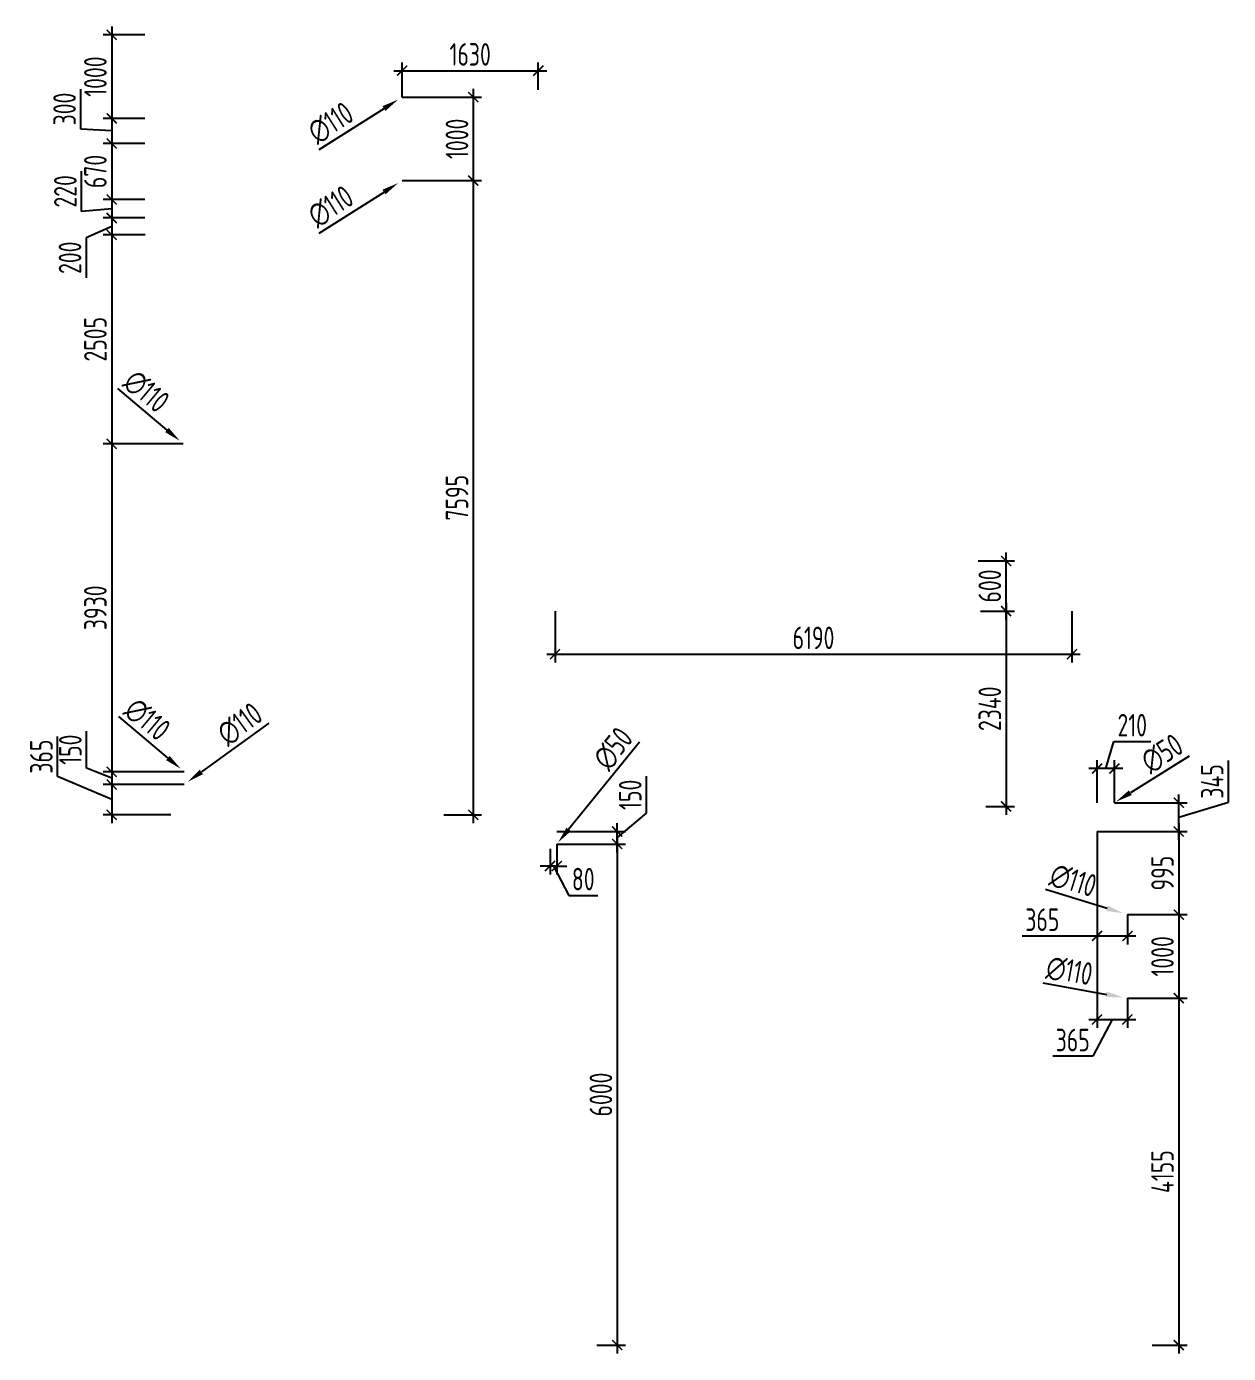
# Model space of a CAD drawing. Header units: millimetres. Extents: x -346952 to 536090, y 55086 to 131231.
# Drawn here: x 378902 to 393294, y 55206 to 71096 of the extents above; entities that cross this region are included whole.
import ezdxf

# ---------------------------------------------------------------- set-up
doc = ezdxf.new("R2010")
doc.units = ezdxf.units.MM
doc.layers.add('РАЗМЕРЫ КРОВЛИ ОВ', color=204, linetype='Continuous')
doc.layers.get('0').off()
doc.styles.add('ISOCPEUR', font='isocpeur.ttf', dxfattribs={"width": 0.7})
doc.dimstyles.new('R_100', dxfattribs={"dimtxt": 270, "dimasz": 120, "dimexe": 100, "dimexo": 0, "dimgap": 60, "dimtad": 1, "dimdec": 0, "dimrnd": 5, "dimzin": 0, "dimdsep": 46, "dimtxsty": 'ISOCPEUR', "dimblk": 'ARCHTICK', "dimcen": 0, "dimdle": 100, "dimclrd": 256, "dimclre": 256, "dimclrt": 256, "dimadec": 0, "dimazin": 0, "dimtfac": 2, "dimtdec": 0, "dimtofl": 0, "dimtmove": 1, "dimatfit": 3, "dimfxl": 1, "dimtvp": 3, "dimtolj": 1, "dimtzin": 0, "dimarcsym": 0})

# ---------------------------------------------------------------- blocks, each defined once
blk = doc.blocks.new('_ArchTick')
at = {"color": 0, "linetype": 'ByBlock', "const_width": 0.15}
blk.add_lwpolyline([(-0.5, -0.5), (0.5, 0.5)], dxfattribs=at)
blk = doc.blocks.new('*D2694')
at = {"layer": 'РАЗМЕРЫ КРОВЛИ ОВ', "lineweight": -2, "transparency": 16777216}
for p, q in [((379921, 71096), (379921, 69896)), ((380319, 70996), (379821, 70996)), ((380319, 69996), (379821, 69996))]:
    blk.add_line(p, q, dxfattribs=at)
at = {"layer": 'РАЗМЕРЫ КРОВЛИ ОВ', "lineweight": -2, "transparency": 16777216, "xscale": 120, "yscale": 120, "zscale": 120}
for p, rotation in [((379921, 70996), 90), ((379921, 69996), 270)]:
    blk.add_blockref('_ArchTick', p, dxfattribs=dict(at, rotation=rotation))
at = {"layer": 'РАЗМЕРЫ КРОВЛИ ОВ', "transparency": 16777216, "insert": (379726, 70496), "char_height": 270, "attachment_point": 5, "rotation": 90, "style": 'ISOCPEUR'}
blk.add_mtext('\\A1;1000', dxfattribs=at)
blk = doc.blocks.new('*D2695')
at = {"layer": 'РАЗМЕРЫ КРОВЛИ ОВ', "lineweight": -2, "transparency": 16777216}
for p, q in [((379552, 69868), (379552, 70347)), ((379921, 70096), (379921, 69596)), ((380319, 69996), (379821, 69996)), ((379921, 69846), (379552, 69868)), ((380319, 69696), (379821, 69696))]:
    blk.add_line(p, q, dxfattribs=at)
at = {"layer": 'РАЗМЕРЫ КРОВЛИ ОВ', "lineweight": -2, "transparency": 16777216, "xscale": 120, "yscale": 120, "zscale": 120}
for p, rotation in [((379921, 69996), 90), ((379921, 69696), 270)]:
    blk.add_blockref('_ArchTick', p, dxfattribs=dict(at, rotation=rotation))
at = {"layer": 'РАЗМЕРЫ КРОВЛИ ОВ', "transparency": 16777216, "insert": (379357, 70108), "char_height": 270, "attachment_point": 5, "rotation": 90, "style": 'ISOCPEUR'}
blk.add_mtext('\\A1;300', dxfattribs=at)
blk = doc.blocks.new('*D2696')
at = {"layer": 'РАЗМЕРЫ КРОВЛИ ОВ', "lineweight": -2, "transparency": 16777216}
for p, q in [((379921, 69796), (379921, 68924)), ((380319, 69696), (379821, 69696)), ((380319, 69024), (379821, 69024))]:
    blk.add_line(p, q, dxfattribs=at)
at = {"layer": 'РАЗМЕРЫ КРОВЛИ ОВ', "lineweight": -2, "transparency": 16777216, "xscale": 120, "yscale": 120, "zscale": 120}
for p, rotation in [((379921, 69696), 90), ((379921, 69024), 270)]:
    blk.add_blockref('_ArchTick', p, dxfattribs=dict(at, rotation=rotation))
at = {"layer": 'РАЗМЕРЫ КРОВЛИ ОВ', "transparency": 16777216, "insert": (379726, 69360), "char_height": 270, "attachment_point": 5, "rotation": 90, "style": 'ISOCPEUR'}
blk.add_mtext('\\A1;670', dxfattribs=at)
blk = doc.blocks.new('*D2697')
at = {"layer": 'РАЗМЕРЫ КРОВЛИ ОВ', "lineweight": -2, "transparency": 16777216}
for p, q in [((379561, 68882), (379561, 69362)), ((379921, 69124), (379921, 68703)), ((380319, 69024), (379821, 69024)), ((379921, 68914), (379561, 68882)), ((380319, 68803), (379821, 68803))]:
    blk.add_line(p, q, dxfattribs=at)
at = {"layer": 'РАЗМЕРЫ КРОВЛИ ОВ', "lineweight": -2, "transparency": 16777216, "xscale": 120, "yscale": 120, "zscale": 120}
for p, rotation in [((379921, 69024), 90), ((379921, 68803), 270)]:
    blk.add_blockref('_ArchTick', p, dxfattribs=dict(at, rotation=rotation))
at = {"layer": 'РАЗМЕРЫ КРОВЛИ ОВ', "transparency": 16777216, "insert": (379366, 69122), "char_height": 270, "attachment_point": 5, "rotation": 90, "style": 'ISOCPEUR'}
blk.add_mtext('\\A1;220', dxfattribs=at)
blk = doc.blocks.new('*D2698')
at = {"layer": 'РАЗМЕРЫ КРОВЛИ ОВ', "lineweight": -2, "transparency": 16777216}
for p, q in [((379921, 68903), (379921, 68502)), ((379921, 68703), (379617, 68567)), ((380319, 68803), (379821, 68803)), ((379617, 68567), (379617, 68087)), ((380321, 68602), (379821, 68602))]:
    blk.add_line(p, q, dxfattribs=at)
at = {"layer": 'РАЗМЕРЫ КРОВЛИ ОВ', "lineweight": -2, "transparency": 16777216, "xscale": 120, "yscale": 120, "zscale": 120}
for p, rotation in [((379921, 68803), 90), ((379921, 68602), 270)]:
    blk.add_blockref('_ArchTick', p, dxfattribs=dict(at, rotation=rotation))
at = {"layer": 'РАЗМЕРЫ КРОВЛИ ОВ', "transparency": 16777216, "insert": (379422, 68327), "char_height": 270, "attachment_point": 5, "rotation": 90, "style": 'ISOCPEUR'}
blk.add_mtext('\\A1;200', dxfattribs=at)
blk = doc.blocks.new('*D2699')
at = {"layer": 'РАЗМЕРЫ КРОВЛИ ОВ', "lineweight": -2, "transparency": 16777216}
for p, q in [((379921, 68702), (379921, 65999)), ((380321, 68602), (379821, 68602)), ((380779, 66099), (379821, 66099))]:
    blk.add_line(p, q, dxfattribs=at)
at = {"layer": 'РАЗМЕРЫ КРОВЛИ ОВ', "lineweight": -2, "transparency": 16777216, "xscale": 120, "yscale": 120, "zscale": 120}
for p, rotation in [((379921, 68602), 90), ((379921, 66099), 270)]:
    blk.add_blockref('_ArchTick', p, dxfattribs=dict(at, rotation=rotation))
at = {"layer": 'РАЗМЕРЫ КРОВЛИ ОВ', "transparency": 16777216, "insert": (379726, 67351), "char_height": 270, "attachment_point": 5, "rotation": 90, "style": 'ISOCPEUR'}
blk.add_mtext('\\A1;2505', dxfattribs=at)
blk = doc.blocks.new('*D2700')
at = {"layer": 'РАЗМЕРЫ КРОВЛИ ОВ', "lineweight": -2, "transparency": 16777216}
for p, q in [((379921, 66199), (379921, 62071)), ((380779, 66099), (379821, 66099)), ((380790, 62171), (379821, 62171))]:
    blk.add_line(p, q, dxfattribs=at)
at = {"layer": 'РАЗМЕРЫ КРОВЛИ ОВ', "lineweight": -2, "transparency": 16777216, "xscale": 120, "yscale": 120, "zscale": 120}
for p, rotation in [((379921, 66099), 90), ((379921, 62171), 270)]:
    blk.add_blockref('_ArchTick', p, dxfattribs=dict(at, rotation=rotation))
at = {"layer": 'РАЗМЕРЫ КРОВЛИ ОВ', "transparency": 16777216, "insert": (379726, 64135), "char_height": 270, "attachment_point": 5, "rotation": 90, "style": 'ISOCPEUR'}
blk.add_mtext('\\A1;3930', dxfattribs=at)
blk = doc.blocks.new('*D2701')
at = {"layer": 'РАЗМЕРЫ КРОВЛИ ОВ', "lineweight": -2, "transparency": 16777216}
for p, q in [((379621, 62216), (379621, 62657)), ((379921, 62096), (379621, 62216)), ((380790, 62171), (379821, 62171)), ((379921, 62271), (379921, 61920)), ((380789, 62020), (379821, 62020))]:
    blk.add_line(p, q, dxfattribs=at)
at = {"layer": 'РАЗМЕРЫ КРОВЛИ ОВ', "lineweight": -2, "transparency": 16777216, "xscale": 120, "yscale": 120, "zscale": 120}
for p, rotation in [((379921, 62171), 90), ((379921, 62020), 270)]:
    blk.add_blockref('_ArchTick', p, dxfattribs=dict(at, rotation=rotation))
at = {"layer": 'РАЗМЕРЫ КРОВЛИ ОВ', "transparency": 16777216, "insert": (379426, 62436), "char_height": 270, "attachment_point": 5, "rotation": 90, "style": 'ISOCPEUR'}
blk.add_mtext('\\A1;150', dxfattribs=at)
blk = doc.blocks.new('*D2702')
at = {"layer": 'РАЗМЕРЫ КРОВЛИ ОВ', "lineweight": -2, "transparency": 16777216}
for p, q in [((379274, 62113), (379274, 62592)), ((379921, 61838), (379274, 62113)), ((380789, 62020), (379821, 62020)), ((379921, 62120), (379921, 61556)), ((380629, 61656), (379821, 61656))]:
    blk.add_line(p, q, dxfattribs=at)
at = {"layer": 'РАЗМЕРЫ КРОВЛИ ОВ', "lineweight": -2, "transparency": 16777216, "xscale": 120, "yscale": 120, "zscale": 120}
for p, rotation in [((379921, 62020), 90), ((379921, 61656), 270)]:
    blk.add_blockref('_ArchTick', p, dxfattribs=dict(at, rotation=rotation))
at = {"layer": 'РАЗМЕРЫ КРОВЛИ ОВ', "transparency": 16777216, "insert": (379079, 62353), "char_height": 270, "attachment_point": 5, "rotation": 90, "style": 'ISOCPEUR'}
blk.add_mtext('\\A1;365', dxfattribs=at)
blk = doc.blocks.new('*D2703')
at = {"layer": 'РАЗМЕРЫ КРОВЛИ ОВ', "lineweight": -2, "transparency": 16777216}
for p, q in [((383398, 70251), (384351, 70251)), ((384251, 70351), (384251, 69151)), ((383398, 69251), (384351, 69251))]:
    blk.add_line(p, q, dxfattribs=at)
at = {"layer": 'РАЗМЕРЫ КРОВЛИ ОВ', "lineweight": -2, "transparency": 16777216, "xscale": 120, "yscale": 120, "zscale": 120}
for p, rotation in [((384251, 70251), 90), ((384251, 69251), 270)]:
    blk.add_blockref('_ArchTick', p, dxfattribs=dict(at, rotation=rotation))
at = {"layer": 'РАЗМЕРЫ КРОВЛИ ОВ', "transparency": 16777216, "insert": (384056, 69751), "char_height": 270, "attachment_point": 5, "rotation": 90, "style": 'ISOCPEUR'}
blk.add_mtext('\\A1;1000', dxfattribs=at)
blk = doc.blocks.new('*D2704')
at = {"layer": 'РАЗМЕРЫ КРОВЛИ ОВ', "lineweight": -2, "transparency": 16777216}
for p, q in [((384251, 69351), (384251, 61556)), ((383398, 69251), (384351, 69251)), ((383899, 61656), (384351, 61656))]:
    blk.add_line(p, q, dxfattribs=at)
at = {"layer": 'РАЗМЕРЫ КРОВЛИ ОВ', "lineweight": -2, "transparency": 16777216, "xscale": 120, "yscale": 120, "zscale": 120}
for p, rotation in [((384251, 69251), 90), ((384251, 61656), 270)]:
    blk.add_blockref('_ArchTick', p, dxfattribs=dict(at, rotation=rotation))
at = {"layer": 'РАЗМЕРЫ КРОВЛИ ОВ', "transparency": 16777216, "insert": (384056, 65453), "char_height": 270, "attachment_point": 5, "rotation": 90, "style": 'ISOCPEUR'}
blk.add_mtext('\\A1;7595', dxfattribs=at)
blk = doc.blocks.new('*D2705')
at = {"layer": 'РАЗМЕРЫ КРОВЛИ ОВ', "lineweight": -2, "transparency": 16777216}
for p, q in [((383298, 70567), (385130, 70567)), ((383398, 70251), (383398, 70667)), ((385030, 70338), (385030, 70667))]:
    blk.add_line(p, q, dxfattribs=at)
at = {"layer": 'РАЗМЕРЫ КРОВЛИ ОВ', "lineweight": -2, "transparency": 16777216, "xscale": 120, "yscale": 120, "zscale": 120, "rotation": 180}
blk.add_blockref('_ArchTick', (383398, 70567), dxfattribs=at)
at = {"layer": 'РАЗМЕРЫ КРОВЛИ ОВ', "lineweight": -2, "transparency": 16777216, "xscale": 120, "yscale": 120, "zscale": 120}
blk.add_blockref('_ArchTick', (385030, 70567), dxfattribs=at)
at = {"layer": 'РАЗМЕРЫ КРОВЛИ ОВ', "transparency": 16777216, "insert": (384214, 70762), "char_height": 270, "attachment_point": 5, "style": 'ISOCPEUR'}
blk.add_mtext('\\A1;1630', dxfattribs=at)
blk = doc.blocks.new('*D2706')
at = {"layer": 'РАЗМЕРЫ КРОВЛИ ОВ', "lineweight": -2, "transparency": 16777216}
blk.add_line((382406, 69623), (383182, 70114), dxfattribs=at)
at = {"layer": 'РАЗМЕРЫ КРОВЛИ ОВ', "transparency": 16777216}
blk.add_solid([(383164, 70142), (383200, 70086), (383351, 70221)], dxfattribs=at)
at = {"layer": 'РАЗМЕРЫ КРОВЛИ ОВ', "transparency": 16777216, "insert": (382544, 69941), "char_height": 270, "attachment_point": 5, "rotation": 32.3654, "style": 'ISOCPEUR'}
blk.add_mtext('\\A1;∅110', dxfattribs=at)
blk = doc.blocks.new('*D2707')
at = {"layer": 'РАЗМЕРЫ КРОВЛИ ОВ', "lineweight": -2, "transparency": 16777216}
blk.add_line((382406, 68623), (383182, 69114), dxfattribs=at)
at = {"layer": 'РАЗМЕРЫ КРОВЛИ ОВ', "transparency": 16777216}
blk.add_solid([(383164, 69142), (383200, 69086), (383351, 69221)], dxfattribs=at)
at = {"layer": 'РАЗМЕРЫ КРОВЛИ ОВ', "transparency": 16777216, "insert": (382544, 68941), "char_height": 270, "attachment_point": 5, "rotation": 32.3654, "style": 'ISOCPEUR'}
blk.add_mtext('\\A1;∅110', dxfattribs=at)
blk = doc.blocks.new('*D2708')
at = {"layer": 'РАЗМЕРЫ КРОВЛИ ОВ', "lineweight": -2, "transparency": 16777216}
blk.add_line((379991, 66760), (380583, 66263), dxfattribs=at)
at = {"layer": 'РАЗМЕРЫ КРОВЛИ ОВ', "transparency": 16777216}
blk.add_solid([(380605, 66289), (380562, 66238), (380736, 66135)], dxfattribs=at)
at = {"layer": 'РАЗМЕРЫ КРОВЛИ ОВ', "transparency": 16777216, "insert": (380336, 66726), "char_height": 270, "attachment_point": 5, "rotation": 320.0091, "style": 'ISOCPEUR'}
blk.add_mtext('\\A1;∅110', dxfattribs=at)
blk = doc.blocks.new('*D2709')
at = {"layer": 'РАЗМЕРЫ КРОВЛИ ОВ', "lineweight": -2, "transparency": 16777216}
blk.add_line((381802, 62752), (380996, 62169), dxfattribs=at)
at = {"layer": 'РАЗМЕРЫ КРОВЛИ ОВ', "transparency": 16777216}
blk.add_solid([(380976, 62196), (381015, 62142), (380834, 62052)], dxfattribs=at)
at = {"layer": 'РАЗМЕРЫ КРОВЛИ ОВ', "transparency": 16777216, "insert": (381456, 62742), "char_height": 270, "attachment_point": 5, "rotation": 35.8706, "style": 'ISOCPEUR'}
blk.add_mtext('\\A1;∅110', dxfattribs=at)
blk = doc.blocks.new('*D2710')
at = {"layer": 'РАЗМЕРЫ КРОВЛИ ОВ', "lineweight": -2, "transparency": 16777216}
blk.add_line((380002, 62833), (380595, 62335), dxfattribs=at)
at = {"layer": 'РАЗМЕРЫ КРОВЛИ ОВ', "transparency": 16777216}
blk.add_solid([(380616, 62361), (380573, 62310), (380748, 62207)], dxfattribs=at)
at = {"layer": 'РАЗМЕРЫ КРОВЛИ ОВ', "transparency": 16777216, "insert": (380347, 62798), "char_height": 270, "attachment_point": 5, "rotation": 320.0091, "style": 'ISOCPEUR'}
blk.add_mtext('\\A1;∅110', dxfattribs=at)
blk = doc.blocks.new('*D2711')
at = {"layer": 'РАЗМЕРЫ КРОВЛИ ОВ', "lineweight": -2, "transparency": 16777216}
for p, q in [((386326, 61676), (386326, 62117)), ((385974, 61381), (386326, 61676)), ((385974, 61206), (385974, 61556)), ((385251, 61456), (386074, 61456)), ((385251, 61306), (386074, 61306))]:
    blk.add_line(p, q, dxfattribs=at)
at = {"layer": 'РАЗМЕРЫ КРОВЛИ ОВ', "lineweight": -2, "transparency": 16777216, "xscale": 120, "yscale": 120, "zscale": 120}
for p, rotation in [((385974, 61456), 90), ((385974, 61306), 270)]:
    blk.add_blockref('_ArchTick', p, dxfattribs=dict(at, rotation=rotation))
at = {"layer": 'РАЗМЕРЫ КРОВЛИ ОВ', "transparency": 16777216, "insert": (386131, 61896), "char_height": 270, "attachment_point": 5, "rotation": 90, "style": 'ISOCPEUR'}
blk.add_mtext('\\A1;150', dxfattribs=at)
blk = doc.blocks.new('*D2712')
at = {"layer": 'РАЗМЕРЫ КРОВЛИ ОВ', "lineweight": -2, "transparency": 16777216}
for p, q in [((385974, 61406), (385974, 55206)), ((385251, 61306), (386074, 61306)), ((385729, 55306), (386074, 55306))]:
    blk.add_line(p, q, dxfattribs=at)
at = {"layer": 'РАЗМЕРЫ КРОВЛИ ОВ', "lineweight": -2, "transparency": 16777216, "xscale": 120, "yscale": 120, "zscale": 120}
for p, rotation in [((385974, 61306), 90), ((385974, 55306), 270)]:
    blk.add_blockref('_ArchTick', p, dxfattribs=dict(at, rotation=rotation))
at = {"layer": 'РАЗМЕРЫ КРОВЛИ ОВ', "transparency": 16777216, "insert": (385779, 58306), "char_height": 270, "attachment_point": 5, "rotation": 90, "style": 'ISOCPEUR'}
blk.add_mtext('\\A1;6000', dxfattribs=at)
blk = doc.blocks.new('*D2713')
at = {"layer": 'РАЗМЕРЫ КРОВЛИ ОВ', "lineweight": -2, "transparency": 16777216}
for p, q in [((385170, 61249), (385170, 60943)), ((385251, 61306), (385251, 60943)), ((385170, 61043), (385050, 61043)), ((385251, 61043), (385170, 61043)), ((385210, 61043), (385394, 60691)), ((385251, 61043), (385371, 61043)), ((385394, 60691), (385741, 60691))]:
    blk.add_line(p, q, dxfattribs=at)
at = {"layer": 'РАЗМЕРЫ КРОВЛИ ОВ', "lineweight": -2, "transparency": 16777216, "xscale": 120, "yscale": 120, "zscale": 120}
blk.add_blockref('_ArchTick', (385170, 61043), dxfattribs=at)
at = {"layer": 'РАЗМЕРЫ КРОВЛИ ОВ', "lineweight": -2, "transparency": 16777216, "xscale": 120, "yscale": 120, "zscale": 120, "rotation": 180}
blk.add_blockref('_ArchTick', (385251, 61043), dxfattribs=at)
at = {"layer": 'РАЗМЕРЫ КРОВЛИ ОВ', "transparency": 16777216, "insert": (385568, 60886), "char_height": 270, "attachment_point": 5, "style": 'ISOCPEUR'}
blk.add_mtext('\\A1;80', dxfattribs=at)
blk = doc.blocks.new('*D2714')
at = {"layer": 'РАЗМЕРЫ КРОВЛИ ОВ', "lineweight": -2, "transparency": 16777216}
blk.add_line((386240, 62526), (385393, 61481), dxfattribs=at)
at = {"layer": 'РАЗМЕРЫ КРОВЛИ ОВ', "transparency": 16777216}
blk.add_solid([(385367, 61502), (385419, 61460), (385267, 61326)], dxfattribs=at)
at = {"layer": 'РАЗМЕРЫ КРОВЛИ ОВ', "transparency": 16777216, "insert": (385926, 62448), "char_height": 270, "attachment_point": 5, "rotation": 50.9667, "style": 'ISOCPEUR'}
blk.add_mtext('\\A1;∅50', dxfattribs=at)
blk = doc.blocks.new('*D2715')
at = {"layer": 'РАЗМЕРЫ КРОВЛИ ОВ', "lineweight": -2, "transparency": 16777216}
for p, q in [((385230, 64096), (385230, 63480)), ((391420, 64096), (391420, 63480)), ((385130, 63580), (391520, 63580))]:
    blk.add_line(p, q, dxfattribs=at)
at = {"layer": 'РАЗМЕРЫ КРОВЛИ ОВ', "lineweight": -2, "transparency": 16777216, "xscale": 120, "yscale": 120, "zscale": 120, "rotation": 180}
blk.add_blockref('_ArchTick', (385230, 63580), dxfattribs=at)
at = {"layer": 'РАЗМЕРЫ КРОВЛИ ОВ', "lineweight": -2, "transparency": 16777216, "xscale": 120, "yscale": 120, "zscale": 120}
blk.add_blockref('_ArchTick', (391420, 63580), dxfattribs=at)
at = {"layer": 'РАЗМЕРЫ КРОВЛИ ОВ', "transparency": 16777216, "insert": (388325, 63775), "char_height": 270, "attachment_point": 5, "style": 'ISOCPEUR'}
blk.add_mtext('\\A1;6190', dxfattribs=at)
blk = doc.blocks.new('*D2716')
at = {"layer": 'РАЗМЕРЫ КРОВЛИ ОВ', "lineweight": -2, "transparency": 16777216}
for p, q in [((390295, 64696), (390731, 64696)), ((390631, 63996), (390631, 64796)), ((390325, 64096), (390731, 64096))]:
    blk.add_line(p, q, dxfattribs=at)
at = {"layer": 'РАЗМЕРЫ КРОВЛИ ОВ', "lineweight": -2, "transparency": 16777216, "xscale": 120, "yscale": 120, "zscale": 120}
for p, rotation in [((390631, 64696), 90), ((390631, 64096), 270)]:
    blk.add_blockref('_ArchTick', p, dxfattribs=dict(at, rotation=rotation))
at = {"layer": 'РАЗМЕРЫ КРОВЛИ ОВ', "transparency": 16777216, "insert": (390436, 64396), "char_height": 270, "attachment_point": 5, "rotation": 90, "style": 'ISOCPEUR'}
blk.add_mtext('\\A1;600', dxfattribs=at)
blk = doc.blocks.new('*D2717')
at = {"layer": 'РАЗМЕРЫ КРОВЛИ ОВ', "lineweight": -2, "transparency": 16777216}
for p, q in [((390631, 64196), (390631, 61656)), ((390325, 64096), (390731, 64096)), ((390389, 61756), (390731, 61756))]:
    blk.add_line(p, q, dxfattribs=at)
at = {"layer": 'РАЗМЕРЫ КРОВЛИ ОВ', "lineweight": -2, "transparency": 16777216, "xscale": 120, "yscale": 120, "zscale": 120}
for p, rotation in [((390631, 64096), 90), ((390631, 61756), 270)]:
    blk.add_blockref('_ArchTick', p, dxfattribs=dict(at, rotation=rotation))
at = {"layer": 'РАЗМЕРЫ КРОВЛИ ОВ', "transparency": 16777216, "insert": (390436, 62926), "char_height": 270, "attachment_point": 5, "rotation": 90, "style": 'ISOCPEUR'}
blk.add_mtext('\\A1;2340', dxfattribs=at)
blk = doc.blocks.new('*D2718')
at = {"layer": 'РАЗМЕРЫ КРОВЛИ ОВ', "lineweight": -2, "transparency": 16777216}
for p, q in [((391824, 62209), (391921, 62534)), ((391921, 62534), (392363, 62534)), ((391720, 61801), (391720, 62309)), ((391928, 61801), (391928, 62309)), ((392028, 62209), (391620, 62209))]:
    blk.add_line(p, q, dxfattribs=at)
at = {"layer": 'РАЗМЕРЫ КРОВЛИ ОВ', "lineweight": -2, "transparency": 16777216, "xscale": 120, "yscale": 120, "zscale": 120, "rotation": 180}
blk.add_blockref('_ArchTick', (391720, 62209), dxfattribs=at)
at = {"layer": 'РАЗМЕРЫ КРОВЛИ ОВ', "lineweight": -2, "transparency": 16777216, "xscale": 120, "yscale": 120, "zscale": 120}
blk.add_blockref('_ArchTick', (391928, 62209), dxfattribs=at)
at = {"layer": 'РАЗМЕРЫ КРОВЛИ ОВ', "transparency": 16777216, "insert": (392142, 62729), "char_height": 270, "attachment_point": 5, "style": 'ISOCPEUR'}
blk.add_mtext('\\A1;210', dxfattribs=at)
blk = doc.blocks.new('*D2719')
at = {"layer": 'РАЗМЕРЫ КРОВЛИ ОВ', "lineweight": -2, "transparency": 16777216}
for p, q in [((393294, 61807), (393294, 62305)), ((392699, 61356), (392699, 61901)), ((391928, 61801), (392799, 61801)), ((392699, 61628), (393294, 61807)), ((391720, 61456), (392799, 61456))]:
    blk.add_line(p, q, dxfattribs=at)
at = {"layer": 'РАЗМЕРЫ КРОВЛИ ОВ', "lineweight": -2, "transparency": 16777216, "xscale": 120, "yscale": 120, "zscale": 120}
for p, rotation in [((392699, 61801), 90), ((392699, 61456), 270)]:
    blk.add_blockref('_ArchTick', p, dxfattribs=dict(at, rotation=rotation))
at = {"layer": 'РАЗМЕРЫ КРОВЛИ ОВ', "transparency": 16777216, "insert": (393099, 62056), "char_height": 270, "attachment_point": 5, "rotation": 90, "style": 'ISOCPEUR'}
blk.add_mtext('\\A1;345', dxfattribs=at)
blk = doc.blocks.new('*D2720')
at = {"layer": 'РАЗМЕРЫ КРОВЛИ ОВ', "lineweight": -2, "transparency": 16777216}
for p, q in [((392699, 61556), (392699, 60361)), ((391720, 61456), (392799, 61456)), ((392084, 60461), (392799, 60461))]:
    blk.add_line(p, q, dxfattribs=at)
at = {"layer": 'РАЗМЕРЫ КРОВЛИ ОВ', "lineweight": -2, "transparency": 16777216, "xscale": 120, "yscale": 120, "zscale": 120}
for p, rotation in [((392699, 61456), 90), ((392699, 60461), 270)]:
    blk.add_blockref('_ArchTick', p, dxfattribs=dict(at, rotation=rotation))
at = {"layer": 'РАЗМЕРЫ КРОВЛИ ОВ', "transparency": 16777216, "insert": (392504, 60958), "char_height": 270, "attachment_point": 5, "rotation": 90, "style": 'ISOCPEUR'}
blk.add_mtext('\\A1;995', dxfattribs=at)
blk = doc.blocks.new('*D2721')
at = {"layer": 'РАЗМЕРЫ КРОВЛИ ОВ', "lineweight": -2, "transparency": 16777216}
for p, q in [((392699, 60561), (392699, 59361)), ((392084, 60461), (392799, 60461)), ((392084, 59461), (392799, 59461))]:
    blk.add_line(p, q, dxfattribs=at)
at = {"layer": 'РАЗМЕРЫ КРОВЛИ ОВ', "lineweight": -2, "transparency": 16777216, "xscale": 120, "yscale": 120, "zscale": 120}
for p, rotation in [((392699, 60461), 90), ((392699, 59461), 270)]:
    blk.add_blockref('_ArchTick', p, dxfattribs=dict(at, rotation=rotation))
at = {"layer": 'РАЗМЕРЫ КРОВЛИ ОВ', "transparency": 16777216, "insert": (392504, 59961), "char_height": 270, "attachment_point": 5, "rotation": 90, "style": 'ISOCPEUR'}
blk.add_mtext('\\A1;1000', dxfattribs=at)
blk = doc.blocks.new('*D2722')
at = {"layer": 'РАЗМЕРЫ КРОВЛИ ОВ', "lineweight": -2, "transparency": 16777216}
for p, q in [((392084, 59461), (392799, 59461)), ((392699, 59561), (392699, 55206)), ((392380, 55306), (392799, 55306))]:
    blk.add_line(p, q, dxfattribs=at)
at = {"layer": 'РАЗМЕРЫ КРОВЛИ ОВ', "lineweight": -2, "transparency": 16777216, "xscale": 120, "yscale": 120, "zscale": 120}
for p, rotation in [((392699, 59461), 90), ((392699, 55306), 270)]:
    blk.add_blockref('_ArchTick', p, dxfattribs=dict(at, rotation=rotation))
at = {"layer": 'РАЗМЕРЫ КРОВЛИ ОВ', "transparency": 16777216, "insert": (392504, 57383), "char_height": 270, "attachment_point": 5, "rotation": 90, "style": 'ISOCPEUR'}
blk.add_mtext('\\A1;4155', dxfattribs=at)
blk = doc.blocks.new('*D2723')
at = {"layer": 'РАЗМЕРЫ КРОВЛИ ОВ', "lineweight": -2, "transparency": 16777216}
for p, q in [((391720, 61456), (391720, 60105)), ((392084, 60461), (392084, 60105)), ((390825, 60205), (391720, 60205)), ((391620, 60205), (392184, 60205))]:
    blk.add_line(p, q, dxfattribs=at)
at = {"layer": 'РАЗМЕРЫ КРОВЛИ ОВ', "lineweight": -2, "transparency": 16777216, "xscale": 120, "yscale": 120, "zscale": 120, "rotation": 180}
blk.add_blockref('_ArchTick', (391720, 60205), dxfattribs=at)
at = {"layer": 'РАЗМЕРЫ КРОВЛИ ОВ', "lineweight": -2, "transparency": 16777216, "xscale": 120, "yscale": 120, "zscale": 120}
blk.add_blockref('_ArchTick', (392084, 60205), dxfattribs=at)
at = {"layer": 'РАЗМЕРЫ КРОВЛИ ОВ', "transparency": 16777216, "insert": (391065, 60400), "char_height": 270, "attachment_point": 5, "style": 'ISOCPEUR'}
blk.add_mtext('\\A1;365', dxfattribs=at)
blk = doc.blocks.new('*D2724')
at = {"layer": 'РАЗМЕРЫ КРОВЛИ ОВ', "lineweight": -2, "transparency": 16777216}
for p, q in [((391720, 60456), (391720, 59105)), ((392084, 59461), (392084, 59105)), ((391620, 59205), (392184, 59205)), ((391902, 59205), (391668, 58764)), ((391668, 58764), (391189, 58764))]:
    blk.add_line(p, q, dxfattribs=at)
at = {"layer": 'РАЗМЕРЫ КРОВЛИ ОВ', "lineweight": -2, "transparency": 16777216, "xscale": 120, "yscale": 120, "zscale": 120, "rotation": 180}
blk.add_blockref('_ArchTick', (391720, 59205), dxfattribs=at)
at = {"layer": 'РАЗМЕРЫ КРОВЛИ ОВ', "lineweight": -2, "transparency": 16777216, "xscale": 120, "yscale": 120, "zscale": 120}
blk.add_blockref('_ArchTick', (392084, 59205), dxfattribs=at)
at = {"layer": 'РАЗМЕРЫ КРОВЛИ ОВ', "transparency": 16777216, "insert": (391429, 58959), "char_height": 270, "attachment_point": 5, "style": 'ISOCPEUR'}
blk.add_mtext('\\A1;365', dxfattribs=at)
blk = doc.blocks.new('*D2725')
at = {"layer": 'РАЗМЕРЫ КРОВЛИ ОВ', "lineweight": -2, "transparency": 16777216}
blk.add_line((392822, 62360), (392119, 61920), dxfattribs=at)
at = {"layer": 'РАЗМЕРЫ КРОВЛИ ОВ', "transparency": 16777216}
blk.add_solid([(392101, 61949), (392136, 61892), (391949, 61814)], dxfattribs=at)
at = {"layer": 'РАЗМЕРЫ КРОВЛИ ОВ', "transparency": 16777216, "insert": (392499, 62389), "char_height": 270, "attachment_point": 5, "rotation": 32.0381, "style": 'ISOCPEUR'}
blk.add_mtext('\\A1;∅50', dxfattribs=at)
blk = doc.blocks.new('*D2726')
at = {"layer": 'РАЗМЕРЫ КРОВЛИ ОВ', "lineweight": -2, "transparency": 16777216}
blk.add_line((391102, 60767), (391841, 60537), dxfattribs=at)
at = {"layer": 'РАЗМЕРЫ КРОВЛИ ОВ', "transparency": 16777216}
blk.add_solid([(391851, 60569), (391831, 60505), (392032, 60477)], dxfattribs=at)
at = {"layer": 'РАЗМЕРЫ КРОВЛИ ОВ', "transparency": 16777216, "insert": (391434, 60868), "char_height": 270, "attachment_point": 5, "rotation": 342.6574, "style": 'ISOCPEUR'}
blk.add_mtext('\\A1;∅110', dxfattribs=at)
blk = doc.blocks.new('*D2727')
at = {"layer": 'РАЗМЕРЫ КРОВЛИ ОВ', "lineweight": -2, "transparency": 16777216}
blk.add_line((391072, 59645), (391833, 59506), dxfattribs=at)
at = {"layer": 'РАЗМЕРЫ КРОВЛИ ОВ', "transparency": 16777216}
blk.add_solid([(391839, 59539), (391827, 59473), (392030, 59471)], dxfattribs=at)
at = {"layer": 'РАЗМЕРЫ КРОВЛИ ОВ', "transparency": 16777216, "insert": (391389, 59785), "char_height": 270, "attachment_point": 5, "rotation": 349.6978, "style": 'ISOCPEUR'}
blk.add_mtext('\\A1;∅110', dxfattribs=at)

msp = doc.modelspace()

# ---------------------------------------------------------------- dimensions: what is measured, and where the dimension line sits
at = {"layer": 'РАЗМЕРЫ КРОВЛИ ОВ'}
for base, p1, p2, picture, middle in [((379920.6, 69995.7), (380319.5, 70995.7), (380319.5, 69995.7), '*D2694', (379725.6, 70495.7)), ((384250.8, 69250.8), (383397.5, 70250.8), (383397.5, 69250.8), '*D2703', (384055.8, 69750.8)), ((379920.6439, 69024.1549), (380319.4733, 69695.6759), (380319.4733, 69024.1549), '*D2696', (379725.6439, 69359.9154)), ((384250.8, 61655.7), (383397.5, 69250.8), (383898.9, 61655.7), '*D2704', (384055.8, 65453.3)), ((379920.6439, 66099.4222), (380321.2337, 68601.9433), (380778.5834, 66099.4222), '*D2699', (379725.6439, 67350.6827)), ((379920.6, 62171.5), (380778.6, 66099.4), (380790.1, 62171.5), '*D2700', (379725.6, 64135.4)), ((390631.4, 64695.7), (390325.4, 64095.7), (390295, 64695.7), '*D2716', (390436.4, 64395.7)), ((390631.4, 61755.7), (390325.4, 64095.7), (390389, 61755.7), '*D2717', (390436.4, 62925.7)), ((392698.9, 61801), (391719.6, 61455.7), (391928, 61801), '*D2719', (393098.9, 61866.8)), ((392698.9, 60460.7), (391719.6, 61455.7), (392084.3, 60460.7), '*D2720', (392503.9, 60958.2)), ((385974.1, 55305.7), (385250.9, 61306.4), (385728.9, 55305.7), '*D2712', (385779.1, 58306)), ((392698.9, 59460.7), (392084.3, 60460.7), (392084.3, 59460.7), '*D2721', (392503.9, 59960.7)), ((392698.9, 55305.7), (392084.3, 59460.7), (392380.3, 55305.7), '*D2722', (392503.9, 57383.2))]:
    dim = msp.add_linear_dim(base=base, p1=p1, p2=p2, angle=90, dimstyle='R_100', override={"dimpost": '\\X'}, dxfattribs=at)
    dim.commit()
    dim.dimension.update_dxf_attribs({"geometry": picture, "text_midpoint": middle})
for base, p1, p2, picture, middle in [((385029.6, 70567.1), (383397.5, 70250.8), (385029.6, 70338.1), '*D2705', (384213.6, 70762.1)), ((391419.6, 63580.4), (385229.6, 64095.7), (391419.6, 64095.7), '*D2715', (388324.6, 63775.4)), ((391719.6, 62208.5), (391928, 61801), (391719.6, 61801), '*D2718', (391981.3, 62728.5))]:
    dim = msp.add_linear_dim(base=base, p1=p1, p2=p2, dimstyle='R_100', override={"dimpost": '\\X'}, dxfattribs=at)
    dim.commit()
    dim.dimension.update_dxf_attribs({"geometry": picture, "text_midpoint": middle})
for base, p1, p2, picture, middle in [((379920.6, 69695.7), (380319.5, 69995.7), (380319.5, 69695.7), '*D2695', (379552.4, 69928.4)), ((379920.6, 68803.5), (380319.5, 69024.2), (380319.5, 68803.5), '*D2697', (379560.8, 68942.4)), ((379920.6, 68601.9), (380319.5, 68803.5), (380321.2, 68601.9), '*D2698', (379616.9, 68506.6)), ((379920.6, 61655.7), (380789.1, 62019.8), (380629, 61655.7), '*D2702', (379273.7, 62173)), ((379920.6, 62019.8), (380790.1, 62171.5), (380789.1, 62019.8), '*D2701', (379621, 62275.6)), ((385974.1, 61455.7), (385250.9, 61306.4), (385251.2, 61455.7), '*D2711', (386326.3, 61735.6))]:
    dim = msp.add_linear_dim(base=base, p1=p1, p2=p2, angle=90, dimstyle='R_100', override={"dimpost": '\\X'}, dxfattribs=at)
    dim.commit()
    dim.dimension.update_dxf_attribs({"geometry": picture, "text_midpoint": middle, "dimtype": 160})
for p1, p2, picture, middle in [((383444, 70280.3), (383351.1, 70221.4), '*D2706', (382648.4, 69776.1)), ((383444, 69280.3), (383351.1, 69221.4), '*D2707', (382648.4, 68776.1)), ((380744.5, 61987.6), (380833.7, 62052), '*D2709', (381569.8, 62584.3)), ((385235.2, 61286.9), (385266.7, 61325.8), '*D2714', (386077.1, 62325.4)), ((391906.8, 61787.7), (391949.2, 61814.2), '*D2725', (392602.8, 62223.2)), ((392136.8, 60444.3), (392031.8, 60477.1), '*D2726', (391376.2, 60681.8))]:
    dim = msp.add_diameter_dim_2p(p1=p1, p2=p2, dimstyle='R_100', override={"dimasz": 200, "dimpost": '\\X', "dimblk1": 'ArchTick', "dimsah": 1}, dxfattribs=at)
    dim.commit()
    dim.dimension.update_dxf_attribs({"geometry": picture, "text_midpoint": middle, "dimtype": 163})
for p1, p2, picture, middle in [((380820.7, 66064.1), (380736.4, 66134.8), '*D2708', (380210.3, 66576.2)), ((380832.3, 62136.1), (380748, 62206.8), '*D2710', (380347.1, 62797.6)), ((392138.4, 59450.8), (392030.2, 59470.5), '*D2727', (391354.4, 59593.3))]:
    dim = msp.add_diameter_dim_2p(p1=p1, p2=p2, dimstyle='R_100', override={"dimasz": 200, "dimpost": '\\X', "dimblk1": 'ArchTick', "dimsah": 1}, dxfattribs=at)
    dim.commit()
    dim.dimension.update_dxf_attribs({"geometry": picture, "text_midpoint": middle})
for base, p1, p2, picture, middle in [((392084.3, 60204.8), (391719.6, 61455.7), (392084.3, 60460.7), '*D2723', (391064.9, 60458.6)), ((385169.6, 61043), (385250.9, 61306.4), (385169.6, 61248.6), '*D2713', (385454.5, 60690.8)), ((392084.3, 59204.8), (391719.6, 60455.7), (392084.3, 59460.7), '*D2724', (391608.2, 58764.1))]:
    dim = msp.add_linear_dim(base=base, p1=p1, p2=p2, dimstyle='R_100', override={"dimpost": '\\X'}, dxfattribs=at)
    dim.commit()
    dim.dimension.update_dxf_attribs({"geometry": picture, "text_midpoint": middle, "dimtype": 160})

doc.saveas('drawing.dxf')
